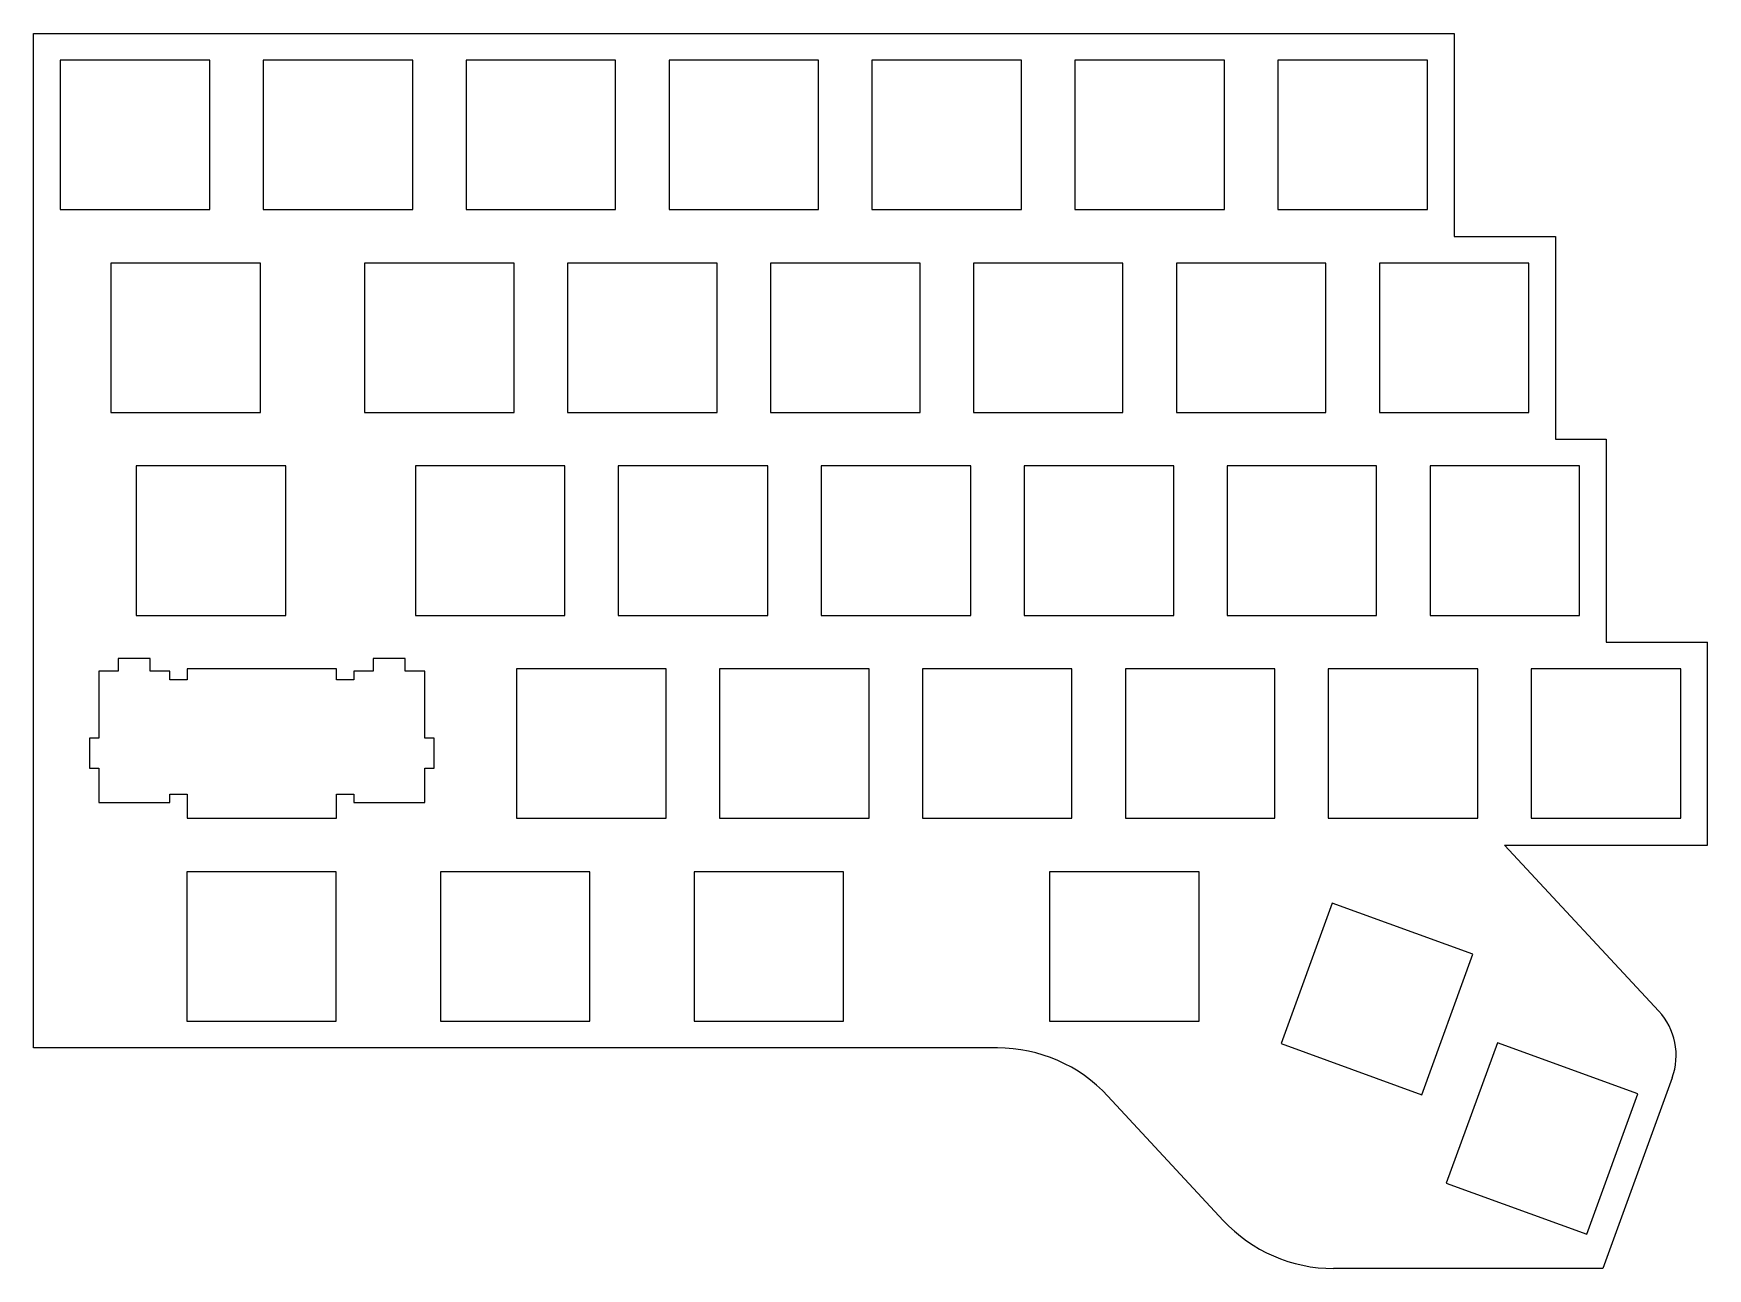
# Model space of a CAD drawing. Header units: millimetres. Extents: x 34 to 190, y -126 to -10.
import ezdxf

# ---------------------------------------------------------------- set-up
doc = ezdxf.new("R2010")
doc.units = ezdxf.units.MM
doc.layers.add('Sketch001', color=7, linetype='CONTINUOUS')

msp = doc.modelspace()

# ---------------------------------------------------------------- linework, layer by layer
at = {"layer": 'Sketch001'}
for p, q in [((33.75, -105), (33.75, -10)), ((33.75, -10), (166.75, -10)), ((166.75, -10), (166.75, -29)), ((50.25, -12.5), (36.25, -12.5)), ((36.25, -12.5), (36.25, -26.5)), ((50.25, -26.5), (50.25, -12.5)), ((69.25, -12.5), (55.25, -12.5)), ((55.25, -12.5), (55.25, -26.5)), ((69.25, -26.5), (69.25, -12.5)), ((88.25, -12.5), (74.25, -12.5)), ((74.25, -12.5), (74.25, -26.5)), ((88.25, -26.5), (88.25, -12.5)), ((93.25, -12.5), (93.25, -26.5)), ((107.25, -12.5), (93.25, -12.5)), ((107.25, -26.5), (107.25, -12.5)), ((112.25, -12.5), (112.25, -26.5)), ((126.25, -12.5), (112.25, -12.5)), ((126.25, -26.5), (126.25, -12.5)), ((131.25, -12.5), (131.25, -26.5)), ((145.25, -12.5), (131.25, -12.5)), ((145.25, -26.5), (145.25, -12.5)), ((164.25, -12.5), (150.25, -12.5)), ((150.25, -12.5), (150.25, -26.5)), ((164.25, -26.5), (164.25, -12.5)), ((36.25, -26.5), (50.25, -26.5)), ((55.25, -26.5), (69.25, -26.5)), ((74.25, -26.5), (88.25, -26.5)), ((93.25, -26.5), (107.25, -26.5)), ((112.25, -26.5), (126.25, -26.5)), ((131.25, -26.5), (145.25, -26.5)), ((150.25, -26.5), (164.25, -26.5)), ((166.75, -29), (176.25, -29)), ((176.25, -29), (176.25, -48)), ((55, -31.5), (41, -31.5)), ((41, -31.5), (41, -45.5)), ((55, -45.5), (55, -31.5)), ((78.75, -31.5), (64.75, -31.5)), ((64.75, -31.5), (64.75, -45.5)), ((78.75, -45.5), (78.75, -31.5)), ((97.75, -31.5), (83.75, -31.5)), ((83.75, -31.5), (83.75, -45.5)), ((97.75, -45.5), (97.75, -31.5)), ((102.75, -31.5), (102.75, -45.5)), ((116.75, -31.5), (102.75, -31.5)), ((116.75, -45.5), (116.75, -31.5)), ((135.75, -31.5), (121.75, -31.5)), ((121.75, -31.5), (121.75, -45.5)), ((135.75, -45.5), (135.75, -31.5)), ((154.75, -31.5), (140.75, -31.5)), ((140.75, -31.5), (140.75, -45.5)), ((154.75, -45.5), (154.75, -31.5)), ((173.75, -31.5), (159.75, -31.5)), ((159.75, -31.5), (159.75, -45.5)), ((173.75, -45.5), (173.75, -31.5)), ((41, -45.5), (55, -45.5)), ((64.75, -45.5), (78.75, -45.5)), ((83.75, -45.5), (97.75, -45.5)), ((102.75, -45.5), (116.75, -45.5)), ((121.75, -45.5), (135.75, -45.5)), ((140.75, -45.5), (154.75, -45.5)), ((159.75, -45.5), (173.75, -45.5)), ((176.25, -48), (181, -48)), ((181, -48), (181, -67)), ((57.375, -50.5), (43.375, -50.5)), ((43.375, -50.5), (43.375, -64.5)), ((57.375, -64.5), (57.375, -50.5)), ((83.5, -50.5), (69.5, -50.5)), ((69.5, -50.5), (69.5, -64.5)), ((83.5, -64.5), (83.5, -50.5)), ((102.5, -50.5), (88.5, -50.5)), ((88.5, -50.5), (88.5, -64.5)), ((102.5, -64.5), (102.5, -50.5)), ((121.5, -50.5), (107.5, -50.5)), ((107.5, -50.5), (107.5, -64.5)), ((121.5, -64.5), (121.5, -50.5)), ((140.5, -50.5), (126.5, -50.5)), ((126.5, -50.5), (126.5, -64.5)), ((140.5, -64.5), (140.5, -50.5)), ((159.5, -50.5), (145.5, -50.5)), ((145.5, -50.5), (145.5, -64.5)), ((159.5, -64.5), (159.5, -50.5)), ((178.5, -50.5), (164.5, -50.5)), ((164.5, -50.5), (164.5, -64.5)), ((178.5, -64.5), (178.5, -50.5)), ((43.375, -64.5), (57.375, -64.5)), ((69.5, -64.5), (83.5, -64.5)), ((88.5, -64.5), (102.5, -64.5)), ((107.5, -64.5), (121.5, -64.5)), ((126.5, -64.5), (140.5, -64.5)), ((145.5, -64.5), (159.5, -64.5)), ((164.5, -64.5), (178.5, -64.5)), ((181, -67), (190.475, -67)), ((190.475, -86), (190.475, -67)), ((44.687, -68.53), (41.687, -68.53)), ((41.687, -68.53), (41.687, -69.73)), ((44.687, -69.73), (44.687, -68.53)), ((68.563, -68.53), (65.563, -68.53)), ((65.563, -68.53), (65.563, -69.73)), ((68.563, -69.73), (68.563, -68.53)), ((41.687, -69.73), (39.862, -69.73)), ((39.862, -69.73), (39.862, -76)), ((46.512, -69.73), (44.687, -69.73)), ((46.512, -70.53), (46.512, -69.73)), ((62.125, -69.5), (48.125, -69.5)), ((48.125, -69.5), (48.125, -70.53)), ((62.125, -70.53), (62.125, -69.5)), ((65.563, -69.73), (63.738, -69.73)), ((63.738, -69.73), (63.738, -70.53)), ((70.388, -69.73), (68.563, -69.73)), ((70.388, -76), (70.388, -69.73)), ((92.975, -69.5), (78.975, -69.5)), ((78.975, -69.5), (78.975, -83.5)), ((92.975, -83.5), (92.975, -69.5)), ((111.975, -69.5), (97.975, -69.5)), ((97.975, -69.5), (97.975, -83.5)), ((111.975, -83.5), (111.975, -69.5)), ((116.975, -69.5), (116.975, -83.5)), ((130.975, -69.5), (116.975, -69.5)), ((130.975, -83.5), (130.975, -69.5)), ((135.975, -69.5), (135.975, -83.5)), ((149.975, -69.5), (135.975, -69.5)), ((149.975, -83.5), (149.975, -69.5)), ((168.975, -69.5), (154.975, -69.5)), ((154.975, -69.5), (154.975, -83.5)), ((168.975, -83.5), (168.975, -69.5)), ((187.975, -69.5), (173.975, -69.5)), ((173.975, -69.5), (173.975, -83.5)), ((187.975, -83.5), (187.975, -69.5)), ((48.125, -70.53), (46.512, -70.53)), ((63.738, -70.53), (62.125, -70.53)), ((39.862, -76), (38.987, -76)), ((38.987, -76), (38.987, -78.8)), ((71.263, -76), (70.388, -76)), ((71.263, -78.8), (71.263, -76)), ((38.987, -78.8), (39.862, -78.8)), ((39.862, -78.8), (39.862, -82.03)), ((70.388, -82.03), (70.388, -78.8)), ((70.388, -78.8), (71.263, -78.8)), ((46.512, -82.03), (46.512, -81.23)), ((46.512, -81.23), (48.125, -81.23)), ((48.125, -81.23), (48.125, -83.5)), ((62.125, -83.5), (62.125, -81.23)), ((62.125, -81.23), (63.738, -81.23)), ((63.738, -81.23), (63.738, -82.03)), ((39.862, -82.03), (46.512, -82.03)), ((63.738, -82.03), (70.388, -82.03)), ((48.125, -83.5), (62.125, -83.5)), ((78.975, -83.5), (92.975, -83.5)), ((97.975, -83.5), (111.975, -83.5)), ((116.975, -83.5), (130.975, -83.5)), ((135.975, -83.5), (149.975, -83.5)), ((154.975, -83.5), (168.975, -83.5)), ((173.975, -83.5), (187.975, -83.5)), ((171.475, -86), (190.475, -86)), ((171.475, -86), (185.902, -101.546)), ((62.1, -88.5), (48.1, -88.5)), ((48.1, -88.5), (48.1, -102.5)), ((62.1, -102.5), (62.1, -88.5)), ((85.85, -88.5), (71.85, -88.5)), ((71.85, -88.5), (71.85, -102.5)), ((85.85, -102.5), (85.85, -88.5)), ((109.6, -88.5), (95.6, -88.5)), ((95.6, -88.5), (95.6, -102.5)), ((109.6, -102.5), (109.6, -88.5)), ((128.875, -88.5), (128.875, -102.5)), ((142.875, -88.5), (128.875, -88.5)), ((142.875, -102.5), (142.875, -88.5)), ((155.347, -91.436), (150.559, -104.592)), ((168.503, -96.224), (155.347, -91.436)), ((163.715, -109.38), (168.503, -96.224)), ((48.1, -102.5), (62.1, -102.5)), ((71.85, -102.5), (85.85, -102.5)), ((95.6, -102.5), (109.6, -102.5)), ((128.875, -102.5), (142.875, -102.5)), ((124, -105), (33.75, -105)), ((150.559, -104.592), (163.715, -109.38)), ((170.807, -104.512), (166.019, -117.668)), ((183.963, -109.301), (170.807, -104.512)), ((187.167, -107.806), (180.669, -125.661)), ((145.139, -121.154), (134.331, -109.507)), ((179.175, -122.456), (183.963, -109.301)), ((166.019, -117.668), (179.175, -122.456)), ((180.669, -125.661), (155.47, -125.661))]:
    msp.add_line(p, q, dxfattribs=at)
for centre, radius, start, end in [((181.413, -105.712), 6.124, -20, 42.8607), ((124, -119.094), 14.094, 42.8607, 90), ((155.47, -111.567), 14.094, -137.139, -90)]:
    msp.add_arc(centre, radius, start, end, dxfattribs=at)

doc.saveas('drawing.dxf')
